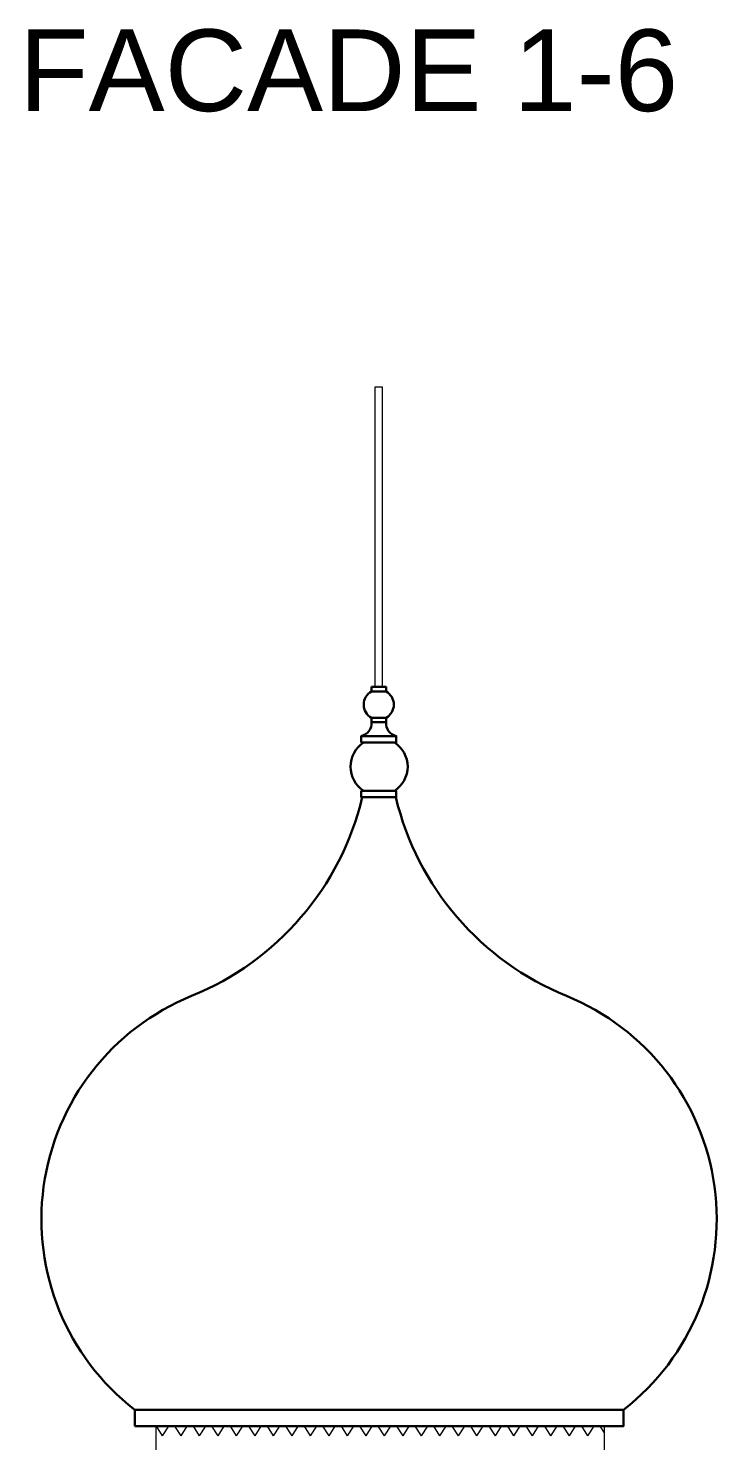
# Model space of a CAD drawing. Header units: millimetres. Extents: x 159 to 5807, y 71 to 6378.
# Drawn here: x 1735 to 2072, y 5686 to 6378 of the extents above; entities that cross this region are included whole.
import ezdxf

# ---------------------------------------------------------------- set-up
doc = ezdxf.new("R2010")
doc.units = ezdxf.units.MM
doc.layers.add('dim', color=4, linetype='Continuous', lineweight=13)
doc.layers.add('fasad', color=251, linetype='Continuous', lineweight=15)
doc.styles.get("Standard").update_dxf_attribs({"font": 'arial.ttf'})

msp = doc.modelspace()

# ---------------------------------------------------------------- linework, layer by layer
at = {"layer": 'fasad', "lineweight": 30}
for p, q in [((1899.6083, 6028.5058), (1914.5651, 6028.5058)), ((1899.6083, 6004.814), (1914.5651, 6004.814))]:
    msp.add_line(p, q, dxfattribs=at)
at = {"layer": 'fasad'}
for p, q in [((1801.0754, 5688.7917), (1798.0431, 5693.4828)), ((1801.0754, 5688.7917), (1798.0431, 5693.4828)), ((1801.0754, 5688.7917), (1804.1078, 5693.4828)), ((1801.0754, 5688.7917), (1804.1078, 5693.4828)), ((1810.1321, 5688.7917), (1807.0998, 5693.4828)), ((1810.1321, 5688.7917), (1813.1645, 5693.4828)), ((1819.1888, 5688.7917), (1816.1564, 5693.4828)), ((1819.1888, 5688.7917), (1822.2212, 5693.4828)), ((1828.2455, 5688.7917), (1825.2131, 5693.4828)), ((1828.2455, 5688.7917), (1831.2779, 5693.4828)), ((1837.3022, 5688.7917), (1834.2698, 5693.4828)), ((1837.3022, 5688.7917), (1840.3345, 5693.4828)), ((1846.3589, 5688.7917), (1843.3265, 5693.4828)), ((1846.3589, 5688.7917), (1849.3912, 5693.4828)), ((1855.4155, 5688.7917), (1852.3832, 5693.4828)), ((1855.4155, 5688.7917), (1858.4479, 5693.4828)), ((1864.4722, 5688.7917), (1861.4399, 5693.4828)), ((1864.4722, 5688.7917), (1867.5046, 5693.4828)), ((1873.5289, 5688.7917), (1870.4965, 5693.4828)), ((1873.5289, 5688.7917), (1870.4965, 5693.4828)), ((1873.5289, 5688.7917), (1876.5613, 5693.4828)), ((1873.5289, 5688.7917), (1876.5613, 5693.4828)), ((1882.5856, 5688.7917), (1879.5532, 5693.4828)), ((1882.5856, 5688.7917), (1885.6179, 5693.4828)), ((1891.6423, 5688.7917), (1888.6099, 5693.4828)), ((1891.6423, 5688.7917), (1894.6746, 5693.4828)), ((1900.699, 5688.7917), (1897.6666, 5693.4828)), ((1900.699, 5688.7917), (1903.7313, 5693.4828)), ((1909.7556, 5688.7917), (1906.7233, 5693.4828)), ((1909.7556, 5688.7917), (1912.788, 5693.4828)), ((1918.8123, 5688.7917), (1915.78, 5693.4828)), ((1918.8123, 5688.7917), (1921.8447, 5693.4828)), ((1927.869, 5688.7917), (1924.8367, 5693.4828)), ((1927.869, 5688.7917), (1930.9014, 5693.4828)), ((1936.9257, 5688.7917), (1933.8933, 5693.4828)), ((1936.9257, 5688.7917), (1939.9581, 5693.4828)), ((1945.9824, 5688.7917), (1942.95, 5693.4828)), ((1945.9824, 5688.7917), (1949.0147, 5693.4828)), ((1955.0391, 5688.7917), (1952.0067, 5693.4828)), ((1955.0391, 5688.7917), (1958.0714, 5693.4828)), ((1964.0958, 5688.7917), (1961.0634, 5693.4828)), ((1964.0958, 5688.7917), (1961.0634, 5693.4828)), ((1964.0958, 5688.7917), (1967.1281, 5693.4828)), ((1964.0958, 5688.7917), (1967.1281, 5693.4828)), ((1973.1524, 5688.7917), (1970.1201, 5693.4828)), ((1973.1524, 5688.7917), (1976.1848, 5693.4828)), ((1982.2091, 5688.7917), (1979.1768, 5693.4828)), ((1982.2091, 5688.7917), (1985.2415, 5693.4828)), ((1991.2658, 5688.7917), (1988.2334, 5693.4828)), ((1991.2658, 5688.7917), (1994.2982, 5693.4828)), ((2000.3225, 5688.7917), (1997.2901, 5693.4828)), ((2000.3225, 5688.7917), (2003.3548, 5693.4828)), ((2009.3792, 5688.7917), (2006.3468, 5693.4828)), ((2009.3792, 5688.7917), (2012.4115, 5693.4828)), ((2017.5043, 5690.2329), (2015.4035, 5693.4828))]:
    msp.add_line(p, q, dxfattribs=at)
msp.add_lwpolyline([(1908.8149, 6055.7028), (1908.8149, 6202.6236), (1905.0521, 6202.6236), (1905.0521, 6055.7028)], dxfattribs=at)
at = {"layer": 'fasad', "lineweight": 30}
for points in [[(1903.37, 6055.7028), (1910.4903, 6055.7028), (1910.4903, 6053.514), (1903.37, 6053.514)], [(1903.37, 6038.4095), (1910.4903, 6038.4095), (1910.4903, 6040.5982), (1903.37, 6040.5982)], [(1898.3915, 6028.5058), (1915.4756, 6028.5058), (1915.4756, 6031.6762), (1898.3915, 6031.6762)], [(1898.3915, 6004.814), (1915.4756, 6004.814), (1915.4756, 6001.6436), (1898.3915, 6001.6436)], [(1787.4164, 5693.4828), (2026.7571, 5693.4828), (2026.7571, 5701.4984), (1787.4164, 5701.4984)]]:
    msp.add_lwpolyline(points, close=True, dxfattribs=at)
at = {"layer": 'fasad'}
msp.add_lwpolyline([(1797.718, 5677.111), (2017.5043, 5677.111), (2017.5043, 5693.4828), (1797.718, 5693.4828)], close=True, dxfattribs=at)
at = {"layer": 'fasad', "lineweight": 30}
for centre, radius, start, end in [((1906.9335, 6047.0561), 7.3726, 118.8445041, 241.1554959), ((1906.9335, 6047.0561), 7.3726, 298.8445041, 61.1554959), ((1897.019, 6037.8982), 6.3715, 282.4392859, 4.6027148), ((1916.8412, 6037.8982), 6.3715, 175.3972852, 257.5607141), ((1907.0867, 6016.6599), 14.009, 122.2643309, 237.7356691), ((1907.0867, 6016.6599), 14.009, 302.2643309, 57.7356691), ((1762.2544, 6034.4542), 140.5157, 292.1728175, 346.4967058), ((2051.9191, 6034.4542), 140.5157, 193.5032942, 247.8271825), ((1859.8942, 5794.8702), 118.2004, 112.1728175, 232.1803881), ((1954.2793, 5794.8702), 118.2004, 307.8196119, 67.8271825)]:
    msp.add_arc(centre, radius, start, end, dxfattribs=at)

# ---------------------------------------------------------------- texts
at = {"layer": 'dim', "color": 18, "true_color": 0x000000, "insert": (1892.1253, 6357.6065), "char_height": 40, "width": 611.754, "attachment_point": 5}
msp.add_mtext('{\\fArial|b0|i0|c0|p34;FACADE 1-6}', dxfattribs=at)

doc.saveas('drawing.dxf')
